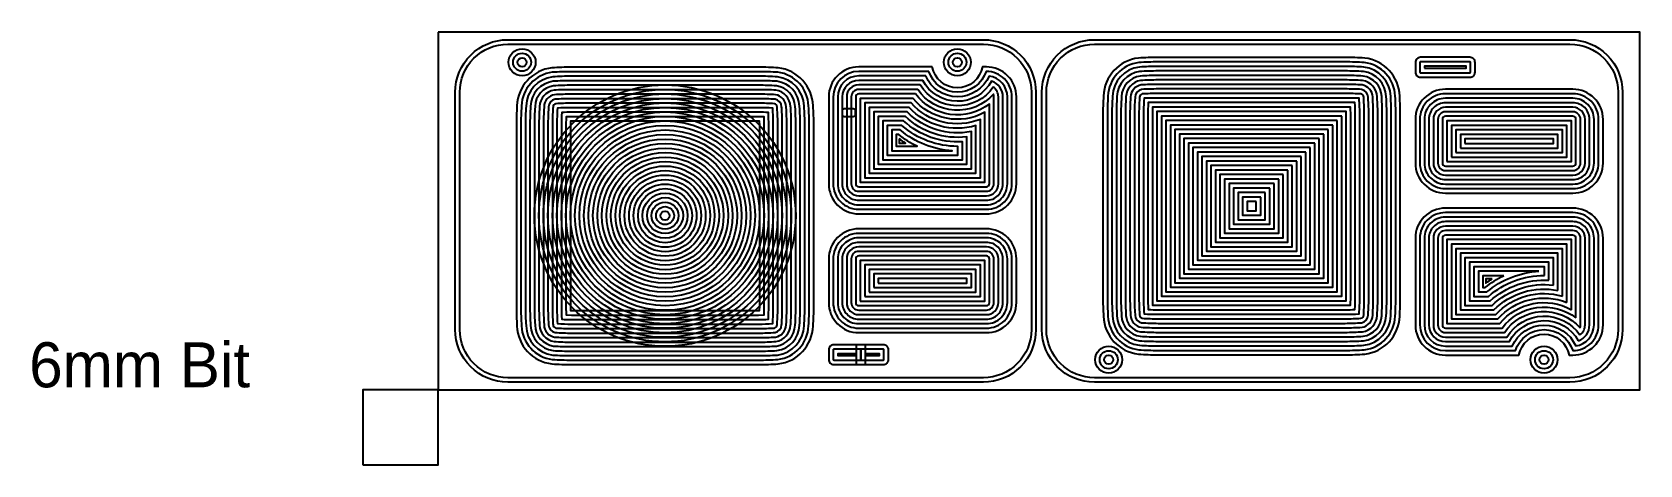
# Model space of a CAD drawing. Extents: x -620 to 451, y -77 to 211.
import ezdxf

# ---------------------------------------------------------------- set-up
doc = ezdxf.new("R2010")
doc.units = 0
for name, color, linetype in [('10MM', 6, 'CONTINUOUS'), ('14_36MM', 156, 'CONTINUOUS'), ('18_5MM', 5, 'CONTINUOUS'), ('18_61MM', 216, 'CONTINUOUS'), ('18MM', 4, 'CONTINUOUS'), ('19_5MM', 3, 'CONTINUOUS'), ('19MM', 7, 'CONTINUOUS'), ('20_5MM', 76, 'CONTINUOUS'), ('4MM', 1, 'CONTINUOUS'), ('NO_CUT', 9, 'CONTINUOUS')]:
    doc.layers.add(name, color=color, linetype=linetype)

msp = doc.modelspace()

# ---------------------------------------------------------------- linework, layer by layer
at = {"layer": '10MM'}
for points in [[(304.2, 124.3, 0.414214), (321.2, 107.3), (406.2, 107.3, 0.414214), (423.2, 124.3), (423.2, 153.4, 0.414214), (406.2, 170.4), (321.2, 170.4, 0.414214), (304.2, 153.4)], [(307.2, 124.3, 0.414214), (321.2, 110.3), (406.2, 110.3, 0.414214), (420.2, 124.3), (420.2, 153.4, 0.414214), (406.2, 167.4), (321.2, 167.4, 0.414214), (307.2, 153.4)], [(310.2, 124.3, 0.414214), (321.2, 113.3), (406.2, 113.3, 0.414214), (417.2, 124.3), (417.2, 153.4, 0.414214), (406.2, 164.4), (321.2, 164.4, 0.414214), (310.2, 153.4)], [(313.2, 124.3, 0.414214), (321.2, 116.3), (406.2, 116.3, 0.414214), (414.2, 124.3), (414.2, 153.4, 0.414214), (406.2, 161.4), (321.2, 161.4, 0.414214), (313.2, 153.4)], [(316.2, 124.3, 0.414214), (321.2, 119.3), (406.2, 119.3, 0.414214), (411.2, 124.3), (411.2, 153.4, 0.414214), (406.2, 158.4), (321.2, 158.4, 0.414214), (316.2, 153.4)], [(319.2, 124.3, 0.414214), (321.2, 122.3), (406.2, 122.3, 0.414214), (408.2, 124.3), (408.2, 153.4, 0.414214), (406.2, 155.4), (321.2, 155.4, 0.414214), (319.2, 153.4)]]:
    msp.add_lwpolyline(points, format="xyb", close=True, dxfattribs=at)
for points in [[(322.2, 125.3), (405.2, 125.3), (405.2, 152.4), (322.2, 152.4)], [(325.2, 128.3), (402.2, 128.3), (402.2, 149.4), (325.2, 149.4)], [(328.2, 131.3), (399.2, 131.3), (399.2, 146.4), (328.2, 146.4)], [(331.2, 134.3), (396.2, 134.3), (396.2, 143.4), (331.2, 143.4)], [(334.2, 137.3), (393.2, 137.3), (393.2, 140.4), (334.2, 140.4)]]:
    msp.add_lwpolyline(points, close=True, dxfattribs=at)
at = {"layer": '14_36MM'}
for points in [[(-102.4, 149.4, 0.01438), (-102.9, 162.3), (-102.9, 162.3, 0.368535), (-123.4, 184.7, 0.014284), (-136.2, 185.1), (-260.8, 185.1, 0.014284), (-273.6, 184.7, 0.368535), (-294.1, 162.3), (-294.1, 162.3, 0.01438), (-294.5, 149.4), (-294.5, 28.8, 0.01438), (-294.1, 16), (-294.1, 15.9, 0.368535), (-273.6, -6.4, 0.014284), (-260.8, -6.9), (-136.2, -6.9, 0.014284), (-123.4, -6.4, 0.368535), (-102.9, 15.9), (-102.9, 16, 0.01438), (-102.4, 28.8)], [(-105.4, 149.4, 0.01438), (-105.9, 162.1), (-105.9, 162.2, 0.367331), (-123.7, 181.7, 0.01418), (-136.2, 182.1), (-260.8, 182.1, 0.01418), (-273.3, 181.7, 0.367331), (-291.1, 162.2), (-291.1, 162.1, 0.01438), (-291.5, 149.4), (-291.5, 28.8, 0.01438), (-291.1, 16.2), (-291.1, 16, 0.367331), (-273.3, -3.5, 0.01418), (-260.8, -3.9), (-136.2, -3.9, 0.01418), (-123.7, -3.5, 0.367331), (-105.9, 16), (-105.9, 16.2, 0.01438), (-105.4, 28.8)], [(304.7, 184.4), (337.5, 184.4, 0.414214), (338, 184.9), (338, 191.2, 0.414214), (337.5, 191.7), (304.7, 191.7, 0.414214), (304.2, 191.2), (304.2, 184.9, 0.414214)], [(-108.4, 149.4, 0.014379), (-108.9, 161.9), (-108.9, 162.1, 0.365817), (-124, 178.7, 0.014064), (-136.2, 179.1), (-260.8, 179.1, 0.014064), (-273, 178.7, 0.365817), (-288.1, 162.1), (-288.1, 161.9, 0.014379), (-288.5, 149.4), (-288.5, 28.9, 0.014379), (-288.1, 16.4), (-288.1, 16.1, 0.365817), (-273, -0.5, 0.014064), (-260.8, -0.9), (-136.2, -0.9, 0.014064), (-124, -0.5, 0.365817), (-108.9, 16.1), (-108.9, 16.4, 0.014379), (-108.4, 28.9)], [(-111.4, 149.4, 0.014378), (-111.8, 161.7), (-111.9, 162, 0.363841), (-124.3, 175.7, 0.013936), (-136.2, 176.1), (-260.8, 176.1, 0.013936), (-272.7, 175.7, 0.363841), (-285.1, 162), (-285.1, 161.7, 0.014378), (-285.5, 149.4), (-285.5, 28.9, 0.014378), (-285.1, 16.6), (-285.1, 16.3, 0.363841), (-272.7, 2.5, 0.013936), (-260.8, 2.1), (-136.2, 2.1, 0.013936), (-124.3, 2.5, 0.363841), (-111.9, 16.3), (-111.8, 16.6, 0.014378), (-111.4, 28.9)], [(-114.4, 149.4, 0.014377), (-114.8, 161.5), (-114.9, 161.9, 0.361114), (-124.6, 172.8, 0.013791), (-136.2, 173.1), (-260.8, 173.1, 0.013791), (-272.4, 172.8, 0.361114), (-282.1, 161.9), (-282.1, 161.5, 0.014377), (-282.5, 149.4), (-282.5, 28.9, 0.014377), (-282.1, 16.8), (-282.1, 16.4, 0.361114), (-272.4, 5.5, 0.013791), (-260.8, 5.1), (-136.2, 5.1, 0.013791), (-124.6, 5.5, 0.361114), (-114.9, 16.4), (-114.8, 16.8, 0.014377), (-114.4, 28.9)], [(-117.4, 149.4, 0.014377), (-117.8, 161.3), (-117.9, 161.8, 0.357012), (-124.9, 169.8, 0.013622), (-136.2, 170.1), (-260.8, 170.1, 0.013622), (-272.1, 169.8, 0.357012), (-279.1, 161.8), (-279.1, 161.3, 0.014377), (-279.5, 149.4), (-279.5, 28.9, 0.014377), (-279.1, 16.9), (-279.1, 16.5, 0.357012), (-272.1, 8.5, 0.013622), (-260.8, 8.1), (-136.2, 8.1, 0.013622), (-124.9, 8.5, 0.357012), (-117.9, 16.5), (-117.8, 16.9, 0.014377), (-117.4, 28.9)], [(-120.4, 149.4, 0.014376), (-120.8, 161.1), (-120.9, 161.7, 0.349821), (-125.2, 166.8, 0.013415), (-136.2, 167.1), (-260.8, 167.1, 0.013415), (-271.7, 166.8, 0.349821), (-276.1, 161.7), (-276.1, 161.1, 0.014376), (-276.5, 149.4), (-276.5, 28.9, 0.014376), (-276.1, 17.1), (-276.1, 16.6, 0.349821), (-271.7, 11.5, 0.013415), (-260.8, 11.1), (-136.2, 11.1, 0.013415), (-125.2, 11.5, 0.349821), (-120.9, 16.6), (-120.8, 17.1, 0.014376), (-120.4, 28.9)], [(-123.4, 149.4, 0.014375), (-123.8, 161), (-123.9, 161.6, 0.331662), (-125.7, 163.8, 0.01313), (-136.2, 164.1), (-260.8, 164.1, 0.01313), (-271.3, 163.8, 0.331662), (-273.1, 161.6), (-273.2, 161, 0.014375), (-273.5, 149.4), (-273.5, 28.9, 0.014375), (-273.2, 17.3), (-273.1, 16.7, 0.331662), (-271.3, 14.5, 0.01313), (-260.8, 14.1), (-136.2, 14.1, 0.01313), (-125.7, 14.5, 0.331662), (-123.9, 16.7), (-123.8, 17.3, 0.014375), (-123.4, 28.9)], [(-126.4, 149.4, 0.014374), (-126.8, 160.8), (-126.8, 160.9, 0.011886), (-136.2, 161.1), (-260.8, 161.1, 0.011886), (-270.2, 160.9), (-270.2, 160.8, 0.014374), (-270.5, 149.4), (-270.5, 28.9, 0.014374), (-270.2, 17.5), (-270.2, 17.4, 0.011886), (-260.8, 17.1), (-136.2, 17.1, 0.011886), (-126.8, 17.4), (-126.8, 17.5, 0.014374), (-126.4, 28.9)], [(-129.4, 149.4, 0.011105), (-129.7, 158, 0.008478), (-136.2, 158.1), (-260.7, 158.1, 0.008478), (-267.3, 158, 0.011105), (-267.5, 149.4), (-267.5, 28.9, 0.011105), (-267.3, 20.3, 0.008478), (-260.7, 20.1), (-136.2, 20.1, 0.008478), (-129.7, 20.3, 0.011105), (-129.4, 28.9)]]:
    msp.add_lwpolyline(points, format="xyb", close=True, dxfattribs=at)
for points in [[(307.2, 187.4), (335, 187.4), (335, 188.7), (307.2, 188.7)], [(-132.4, 149.3), (-132.5, 155.1), (-136.2, 155.1), (-260.7, 155.1), (-264.4, 155.1), (-264.5, 149.3), (-264.5, 28.9), (-264.4, 23.2), (-260.7, 23.1), (-136.2, 23.1), (-132.5, 23.2), (-132.4, 28.9)], [(-135.4, 149.3), (-135.5, 152.1), (-136.2, 152.1), (-260.7, 152.1), (-261.5, 152.1), (-261.5, 149.3), (-261.5, 28.9), (-261.5, 26.1), (-260.7, 26.1), (-136.2, 26.1), (-135.5, 26.1), (-135.4, 28.9)]]:
    msp.add_lwpolyline(points, close=True, dxfattribs=at)
at = {"layer": '18_5MM'}
for points in [[(-22.8, 185.3), (-69.5, 185.3, 0.414213), (-86.5, 168.3), (-86.5, 110.5, 0.414214), (-69.5, 93.5), (15.5, 93.5, 0.414214), (32.5, 110.5), (32.5, 168.3, 0.414214), (15.5, 185.3), (15.3, 185.3, -0.730862)], [(-24.9, 182.3), (-69.5, 182.3, 0.414213), (-83.5, 168.3), (-83.5, 110.5, 0.414214), (-69.5, 96.5), (15.5, 96.5, 0.414214), (29.5, 110.5), (29.5, 168.3, 0.376933), (17.3, 182.2, -0.656991)], [(-26.8, 179.3), (-69.5, 179.3, 0.414213), (-80.5, 168.3), (-80.5, 110.5, 0.414214), (-69.5, 99.5), (15.5, 99.5, 0.414214), (26.5, 110.5), (26.5, 168.3, 0.323734), (19, 178.8, -0.59659)], [(-28.5, 176.3), (-69.5, 176.3, 0.414213), (-77.5, 168.3), (-77.5, 110.5, 0.414214), (-69.5, 102.5), (15.5, 102.5, 0.414214), (23.5, 110.5), (23.5, 168.3, 0.245739), (20.1, 174.9, -0.542966)], [(-30.2, 173.3), (-69.5, 173.3, 0.414213), (-74.5, 168.3), (-74.5, 110.5, 0.414214), (-69.5, 105.5), (15.5, 105.5, 0.414214), (20.5, 110.5), (20.5, 168.3, 0.094187), (20.2, 170.2, -0.487895)], [(-31.7, 170.3), (-69.5, 170.3, 0.414213), (-71.5, 168.3), (-71.5, 110.5, 0.414214), (-69.5, 108.5), (15.5, 108.5, 0.414214), (17.5, 110.5), (17.5, 163.6, -0.416439)], [(-33.2, 167.3), (-68.5, 167.3), (-68.5, 111.5), (14.5, 111.5), (14.5, 158.1, -0.36127)], [(-34.6, 164.3), (-65.5, 164.3), (-65.5, 114.5), (11.5, 114.5), (11.5, 153.4, -0.318006)], [(-35.9, 161.3), (-62.5, 161.3), (-62.5, 117.5), (8.5, 117.5), (8.5, 149.2, -0.282482)], [(-37.2, 158.3), (-59.5, 158.3), (-59.5, 120.5), (5.5, 120.5), (5.5, 145.3, -0.252437)], [(-38.4, 155.3), (-56.5, 155.3), (-56.5, 123.5), (2.5, 123.5), (2.5, 141.8, -0.226486)], [(-39.6, 152.3), (-53.5, 152.3), (-53.5, 126.5), (-0.5, 126.5), (-0.5, 138.5, -0.203713)], [(-40.7, 149.3), (-50.5, 149.3), (-50.5, 129.5), (-3.5, 129.5), (-3.5, 135.4, -0.183479)], [(-41.8, 146.3), (-47.5, 146.3), (-47.5, 132.5), (-7.2, 132.5, -0.162207)], [(-42.9, 143.3), (-44.5, 143.3), (-44.5, 135.5), (-30.6, 135.5, -0.059117)], [(-42.5, 140.5), (-42.5, 137.5), (-38.3, 137.5, -0.020057)], [(-69.5, 14.4), (15.5, 14.4, 0.414214), (32.5, 31.4), (32.5, 60.5, 0.414214), (15.5, 77.5), (-69.5, 77.5, 0.414214), (-86.5, 60.5), (-86.5, 31.4, 0.414214)], [(-69.5, 17.4), (15.5, 17.4, 0.414214), (29.5, 31.4), (29.5, 60.5, 0.414214), (15.5, 74.5), (-69.5, 74.5, 0.414214), (-83.5, 60.5), (-83.5, 31.4, 0.414214)], [(-69.5, 20.4), (15.5, 20.4, 0.414214), (26.5, 31.4), (26.5, 60.5, 0.414214), (15.5, 71.5), (-69.5, 71.5, 0.414214), (-80.5, 60.5), (-80.5, 31.4, 0.414214)], [(-69.5, 23.4), (15.5, 23.4, 0.414214), (23.5, 31.4), (23.5, 60.5, 0.414214), (15.5, 68.5), (-69.5, 68.5, 0.414214), (-77.5, 60.5), (-77.5, 31.4, 0.414214)], [(-69.5, 26.4), (15.5, 26.4, 0.414214), (20.5, 31.4), (20.5, 60.5, 0.414214), (15.5, 65.5), (-69.5, 65.5, 0.414214), (-74.5, 60.5), (-74.5, 31.4, 0.414214)], [(-69.5, 29.4), (15.5, 29.4, 0.414214), (17.5, 31.4), (17.5, 60.5, 0.414214), (15.5, 62.5), (-69.5, 62.5, 0.414214), (-71.5, 60.5), (-71.5, 31.4, 0.414214)], [(-68.1, -6.9), (-53.2, -6.9, 0.414214), (-52.7, -6.4), (-52.7, -0.1, 0.414214), (-53.2, 0.4), (-68.1, 0.4)]]:
    msp.add_lwpolyline(points, format="xyb", close=True, dxfattribs=at)
for points in [[(-68.5, 32.4), (14.5, 32.4), (14.5, 59.5), (-68.5, 59.5)], [(-65.5, 35.4), (11.5, 35.4), (11.5, 56.5), (-65.5, 56.5)], [(-62.5, 38.4), (8.5, 38.4), (8.5, 53.5), (-62.5, 53.5)], [(-59.5, 41.4), (5.5, 41.4), (5.5, 50.5), (-59.5, 50.5)], [(-56.5, 44.4), (2.5, 44.4), (2.5, 47.5), (-56.5, 47.5)], [(-65.1, -3.9), (-55.7, -3.9), (-55.7, -2.6), (-65.1, -2.6)]]:
    msp.add_lwpolyline(points, close=True, dxfattribs=at)
at = {"layer": '18_61MM'}
for points in [[(288.2, 155.9, 0.01438), (287.8, 168.8), (287.8, 168.8, 0.368535), (267.2, 191.2, 0.014284), (254.5, 191.6), (129.8, 191.6, 0.014284), (117.1, 191.2, 0.368535), (96.5, 168.8), (96.5, 168.8, 0.01438), (96.1, 155.9), (96.1, 35.3, 0.01438), (96.5, 22.5), (96.5, 22.4, 0.368535), (117.1, 0, 0.014284), (129.8, -0.4), (254.5, -0.4, 0.014284), (267.2, 0, 0.368535), (287.8, 22.4), (287.8, 22.5, 0.01438), (288.2, 35.3)], [(285.2, 155.9, 0.01438), (284.8, 168.6), (284.8, 168.7, 0.367331), (266.9, 188.2, 0.01418), (254.5, 188.6), (129.8, 188.6, 0.01418), (117.4, 188.2, 0.367331), (99.5, 168.7), (99.5, 168.6, 0.01438), (99.1, 155.9), (99.1, 35.3, 0.01438), (99.5, 22.7), (99.5, 22.5, 0.367331), (117.4, 3, 0.01418), (129.8, 2.6), (254.5, 2.6, 0.01418), (266.9, 3, 0.367331), (284.8, 22.5), (284.8, 22.7, 0.01438), (285.2, 35.3)], [(282.2, 155.9, 0.014379), (281.8, 168.4), (281.8, 168.6, 0.365817), (266.7, 185.2, 0.014064), (254.5, 185.6), (129.8, 185.6, 0.014064), (117.6, 185.2, 0.365817), (102.5, 168.6), (102.5, 168.4, 0.014379), (102.1, 155.9), (102.1, 35.3, 0.014379), (102.5, 22.9), (102.5, 22.6, 0.365817), (117.6, 6, 0.014064), (129.8, 5.6), (254.5, 5.6, 0.014064), (266.7, 6, 0.365817), (281.8, 22.6), (281.8, 22.9, 0.014379), (282.2, 35.3)], [(279.2, 155.9, 0.014378), (278.8, 168.2), (278.8, 168.5, 0.363841), (266.4, 182.2, 0.013936), (254.5, 182.6), (129.9, 182.6, 0.013936), (117.9, 182.2, 0.363841), (105.5, 168.5), (105.5, 168.2, 0.014378), (105.1, 155.9), (105.1, 35.4, 0.014378), (105.5, 23.1), (105.5, 22.7, 0.363841), (117.9, 9, 0.013936), (129.9, 8.6), (254.5, 8.6, 0.013936), (266.4, 9, 0.363841), (278.8, 22.7), (278.8, 23.1, 0.014378), (279.2, 35.4)], [(276.2, 155.9, 0.014377), (275.8, 168), (275.8, 168.4, 0.361114), (266.1, 179.2, 0.013791), (254.4, 179.6), (129.9, 179.6, 0.013791), (118.2, 179.2, 0.361114), (108.5, 168.4), (108.5, 168, 0.014377), (108.1, 155.9), (108.1, 35.4, 0.014377), (108.5, 23.2), (108.5, 22.9, 0.361114), (118.2, 12, 0.013791), (129.9, 11.6), (254.4, 11.6, 0.013791), (266.1, 12, 0.361114), (275.8, 22.9), (275.8, 23.2, 0.014377), (276.2, 35.4)], [(273.2, 155.9, 0.014377), (272.8, 167.8), (272.8, 168.3, 0.357012), (265.7, 176.3, 0.013622), (254.4, 176.6), (129.9, 176.6, 0.013622), (118.6, 176.3, 0.357012), (111.5, 168.3), (111.5, 167.8, 0.014377), (111.1, 155.9), (111.1, 35.4, 0.014377), (111.5, 23.4), (111.5, 23, 0.357012), (118.6, 15, 0.013622), (129.9, 14.6), (254.4, 14.6, 0.013622), (265.7, 15, 0.357012), (272.8, 23), (272.8, 23.4, 0.014377), (273.2, 35.4)], [(270.2, 155.9, 0.014376), (269.8, 167.6), (269.8, 168.2, 0.349821), (265.4, 173.3, 0.013415), (254.4, 173.6), (129.9, 173.6, 0.013415), (118.9, 173.3, 0.349821), (114.5, 168.2), (114.5, 167.6, 0.014376), (114.1, 155.9), (114.1, 35.4, 0.014376), (114.5, 23.6), (114.5, 23.1, 0.349821), (118.9, 18, 0.013415), (129.9, 17.6), (254.4, 17.6, 0.013415), (265.4, 18, 0.349821), (269.8, 23.1), (269.8, 23.6, 0.014376), (270.2, 35.4)], [(267.2, 155.9, 0.014375), (266.8, 167.4), (266.8, 168.1, 0.331662), (265, 170.3, 0.01313), (254.4, 170.6), (129.9, 170.6, 0.01313), (119.3, 170.3, 0.331662), (117.5, 168.1), (117.5, 167.4, 0.014375), (117.1, 155.9), (117.1, 35.4, 0.014375), (117.5, 23.8), (117.5, 23.2, 0.331662), (119.3, 21, 0.01313), (129.9, 20.6), (254.4, 20.6, 0.01313), (265, 21, 0.331662), (266.8, 23.2), (266.8, 23.8, 0.014375), (267.2, 35.4)], [(264.2, 155.9, 0.014374), (263.8, 167.3), (263.8, 167.4, 0.011886), (254.4, 167.6), (129.9, 167.6, 0.011886), (120.5, 167.4), (120.5, 167.3, 0.014374), (120.1, 155.9), (120.1, 35.4, 0.014374), (120.5, 24), (120.5, 23.9, 0.011886), (129.9, 23.6), (254.4, 23.6, 0.011886), (263.8, 23.9), (263.8, 24, 0.014374), (264.2, 35.4)], [(261.2, 155.8, 0.011105), (261, 164.5, 0.008478), (254.4, 164.6), (129.9, 164.6, 0.008478), (123.3, 164.5, 0.011105), (123.1, 155.8), (123.1, 35.4, 0.011105), (123.3, 26.8, 0.008478), (129.9, 26.6), (254.4, 26.6, 0.008478), (261, 26.8, 0.011105), (261.2, 35.4)]]:
    msp.add_lwpolyline(points, format="xyb", close=True, dxfattribs=at)
for points in [[(258.2, 155.8), (258.1, 161.6), (254.4, 161.6), (129.9, 161.6), (126.2, 161.6), (126.1, 155.8), (126.1, 35.4), (126.2, 29.7), (129.9, 29.6), (254.4, 29.6), (258.1, 29.7), (258.2, 35.4)], [(255.2, 155.8), (255.2, 158.6), (254.4, 158.6), (129.9, 158.6), (129.1, 158.6), (129.1, 155.8), (129.1, 35.4), (129.1, 32.6), (129.9, 32.6), (254.4, 32.6), (255.2, 32.6), (255.2, 35.4)], [(252.2, 155.6), (132.1, 155.6), (132.1, 35.6), (252.2, 35.6)], [(249.2, 152.6), (135.1, 152.6), (135.1, 38.6), (249.2, 38.6)], [(246.2, 149.6), (138.1, 149.6), (138.1, 41.6), (246.2, 41.6)], [(243.2, 146.6), (141.1, 146.6), (141.1, 44.6), (243.2, 44.6)], [(240.2, 143.6), (144.1, 143.6), (144.1, 47.6), (240.2, 47.6)], [(237.2, 140.6), (147.1, 140.6), (147.1, 50.6), (237.2, 50.6)], [(234.2, 137.6), (150.1, 137.6), (150.1, 53.6), (234.2, 53.6)], [(231.2, 134.6), (153.1, 134.6), (153.1, 56.6), (231.2, 56.6)], [(228.2, 131.6), (156.1, 131.6), (156.1, 59.6), (228.2, 59.6)], [(225.2, 128.6), (159.1, 128.6), (159.1, 62.6), (225.2, 62.6)], [(222.2, 125.6), (162.1, 125.6), (162.1, 65.6), (222.2, 65.6)], [(219.2, 122.6), (165.1, 122.6), (165.1, 68.6), (219.2, 68.6)], [(216.2, 119.6), (168.1, 119.6), (168.1, 71.6), (216.2, 71.6)], [(213.2, 116.6), (171.1, 116.6), (171.1, 74.6), (213.2, 74.6)], [(210.2, 113.6), (174.1, 113.6), (174.1, 77.6), (210.2, 77.6)], [(207.2, 110.6), (177.1, 110.6), (177.1, 80.6), (207.2, 80.6)], [(204.2, 107.6), (180.1, 107.6), (180.1, 83.6), (204.2, 83.6)], [(201.2, 104.6), (183.1, 104.6), (183.1, 86.6), (201.2, 86.6)], [(198.2, 101.6), (186.1, 101.6), (186.1, 89.6), (198.2, 89.6)], [(195.2, 98.6), (189.1, 98.6), (189.1, 92.6), (195.2, 92.6)]]:
    msp.add_lwpolyline(points, close=True, dxfattribs=at)
at = {"layer": '18MM'}
for centre, radius in [((-293.7, 191.4), 6), ((-293.7, 191.4), 3), ((-3.8, 191.4), 6), ((-3.8, 191.4), 3), ((97, -6.6), 6), ((97, -6.6), 3), ((386.9, -6.6), 6), ((386.9, -6.6), 3)]:
    msp.add_circle(centre, radius, dxfattribs=at)
at = {"layer": '19_5MM'}
for points in [[(406.2, -0.5, 0.414214), (423.2, 16.5), (423.2, 74.3, 0.414214), (406.2, 91.3), (321.2, 91.3, 0.414214), (304.2, 74.3), (304.2, 16.5, 0.414213), (321.2, -0.5), (367.9, -0.5, -0.730862), (406, -0.5)], [(408, 2.6, 0.376933), (420.2, 16.5), (420.2, 74.3, 0.414214), (406.2, 88.3), (321.2, 88.3, 0.414214), (307.2, 74.3), (307.2, 16.5, 0.414213), (321.2, 2.5), (365.8, 2.5, -0.656991)], [(409.7, 6, 0.323734), (417.2, 16.5), (417.2, 74.3, 0.414214), (406.2, 85.3), (321.2, 85.3, 0.414214), (310.2, 74.3), (310.2, 16.5, 0.414213), (321.2, 5.5), (363.9, 5.5, -0.59659)], [(410.8, 9.9, 0.245739), (414.2, 16.5), (414.2, 74.3, 0.414214), (406.2, 82.3), (321.2, 82.3, 0.414214), (313.2, 74.3), (313.2, 16.5, 0.414213), (321.2, 8.5), (362.2, 8.5, -0.542966)], [(410.9, 14.7, 0.094187), (411.2, 16.5), (411.2, 74.3, 0.414214), (406.2, 79.3), (321.2, 79.3, 0.414214), (316.2, 74.3), (316.2, 16.5, 0.414213), (321.2, 11.5), (360.5, 11.5, -0.487895)], [(408.2, 21.2), (408.2, 74.3, 0.414214), (406.2, 76.3), (321.2, 76.3, 0.414214), (319.2, 74.3), (319.2, 16.5, 0.414213), (321.2, 14.5), (359, 14.5, -0.416439)], [(405.2, 26.7), (405.2, 73.3), (322.2, 73.3), (322.2, 17.5), (357.5, 17.5, -0.36127)], [(402.2, 31.5), (402.2, 70.3), (325.2, 70.3), (325.2, 20.5), (356.1, 20.5, -0.318006)], [(399.2, 35.7), (399.2, 67.3), (328.2, 67.3), (328.2, 23.5), (354.8, 23.5, -0.282482)], [(396.2, 39.5), (396.2, 64.3), (331.2, 64.3), (331.2, 26.5), (353.5, 26.5, -0.252437)], [(393.2, 43), (393.2, 61.3), (334.2, 61.3), (334.2, 29.5), (352.3, 29.5, -0.226486)], [(390.2, 46.3), (390.2, 58.3), (337.2, 58.3), (337.2, 32.5), (351.1, 32.5, -0.203713)], [(387.2, 49.4), (387.2, 55.3), (340.2, 55.3), (340.2, 35.5), (350, 35.5, -0.183479)], [(383.5, 52.3), (343.2, 52.3), (343.2, 38.5), (348.9, 38.5, -0.162207)], [(360.1, 49.3), (346.2, 49.3), (346.2, 41.5), (347.8, 41.5, -0.059117)], [(352.4, 47.3), (348.2, 47.3), (348.2, 44.4, -0.020057)]]:
    msp.add_lwpolyline(points, format="xyb", close=True, dxfattribs=at)
at = {"layer": '19MM'}
for radius in [84, 81, 78, 75, 72, 69, 66, 63, 60, 57, 54, 51, 48, 45, 42, 39, 36, 33, 30, 27, 24, 21, 18, 15, 12, 8.99, 5.99, 2.99]:
    msp.add_circle((-198.5, 89.3), radius, dxfattribs=at)
at = {"layer": '20_5MM'}
msp.add_lwpolyline([(-68.1, 0.4), (-86, 0.4, 0.414214), (-86.5, -0.1), (-86.5, -6.4, 0.414214), (-86, -6.9), (-68.1, -6.9)], format="xyb", close=True, dxfattribs=at)
msp.add_lwpolyline([(-71.1, -2.6), (-83.5, -2.6), (-83.5, -3.9), (-71.1, -3.9)], close=True, dxfattribs=at)
at = {"layer": '4MM'}
for points in [[(-303.2, 206.4), (13.5, 206.4, -0.414214), (48.5, 171.4), (48.5, 13.4, -0.414214), (13.5, -21.6), (-303.2, -21.6, -0.414214), (-338.2, 13.4), (-338.2, 171.4, -0.414214)], [(439.2, 13.4, -0.414214), (404.2, -21.6), (87.5, -21.6, -0.414214), (52.5, 13.4), (52.5, 171.4, -0.414214), (87.5, 206.4), (404.2, 206.4, -0.414214), (439.2, 171.4)]]:
    msp.add_lwpolyline(points, format="xyb", close=True, dxfattribs=at)
at = {"layer": 'NO_CUT'}
for points in [[(-349.7, 211.4), (-349.7, -26.6), (450.7, -26.6), (450.7, 211.4)], [(-399.7, -76.6), (-349.7, -76.6), (-349.7, -26.6), (-399.7, -26.6)]]:
    msp.add_lwpolyline(points, close=True, dxfattribs=at)
for points in [[(-303.2, 203.4), (13.5, 203.4, -0.414214), (45.5, 171.4), (45.5, 13.4, -0.414214), (13.5, -18.6), (-303.2, -18.6, -0.414214), (-335.2, 13.4), (-335.2, 171.4, -0.414214)], [(436.2, 13.4, -0.414214), (404.2, -18.6), (87.5, -18.6, -0.414214), (55.5, 13.4), (55.5, 171.4, -0.414214), (87.5, 203.4), (404.2, 203.4, -0.414214), (436.2, 171.4)], [(291.2, 155.9, 0.014381), (290.8, 168.9, 0.369522), (267.5, 194.2, 0.014381), (254.5, 194.6), (129.8, 194.6, 0.014381), (116.8, 194.2, 0.369522), (93.5, 168.9, 0.014381), (93.1, 155.9), (93.1, 35.3, 0.014381), (93.5, 22.3, 0.369522), (116.8, -2.9, 0.014381), (129.8, -3.4), (254.5, -3.4, 0.014381), (267.5, -2.9, 0.369522), (290.8, 22.3, 0.014381), (291.2, 35.3)], [(304.7, 181.4), (337.5, 181.4, 0.414214), (341, 184.9), (341, 191.2, 0.414214), (337.5, 194.7), (304.7, 194.7, 0.414214), (301.2, 191.2), (301.2, 184.9, 0.414214)], [(-99.4, 149.4, 0.014381), (-99.9, 162.4, 0.369522), (-123.1, 187.7, 0.014381), (-136.2, 188.1), (-260.8, 188.1, 0.014381), (-273.8, 187.7, 0.369522), (-297.1, 162.4, 0.014381), (-297.5, 149.4), (-297.5, 28.8, 0.014381), (-297.1, 15.8, 0.369522), (-273.8, -9.4, 0.014381), (-260.8, -9.9), (-136.2, -9.9, 0.014381), (-123.1, -9.4, 0.369522), (-99.9, 15.8, 0.014381), (-99.4, 28.8)], [(-20.5, 188.3), (-69.5, 188.3, 0.414213), (-89.5, 168.3), (-89.5, 110.5, 0.414214), (-69.5, 90.5), (15.5, 90.5, 0.414214), (35.5, 110.5), (35.5, 168.3, 0.414214), (15.5, 188.3), (12.9, 188.3, -0.832962)], [(301.2, 124.3, 0.414214), (321.2, 104.3), (406.2, 104.3, 0.414214), (426.2, 124.3), (426.2, 153.4, 0.414214), (406.2, 173.4), (321.2, 173.4, 0.414214), (301.2, 153.4)], [(-80.6, 158.8), (-80.6, 156.8, 0.414213), (-79.1, 155.3), (-73.1, 155.3, 0.414213), (-71.6, 156.8), (-71.6, 158.8, 0.414213), (-73.1, 160.3), (-79.1, 160.3, 0.414213)], [(406.2, -3.5, 0.414214), (426.2, 16.5), (426.2, 74.3, 0.414214), (406.2, 94.3), (321.2, 94.3, 0.414214), (301.2, 74.3), (301.2, 16.5, 0.414213), (321.2, -3.5), (370.2, -3.5, -0.832962), (403.6, -3.5)], [(-69.5, 11.4), (15.5, 11.4, 0.414214), (35.5, 31.4), (35.5, 60.5, 0.414214), (15.5, 80.5), (-69.5, 80.5, 0.414214), (-89.5, 60.5), (-89.5, 31.4, 0.414214)], [(-65.1, 3.4), (-86, 3.4, 0.414214), (-89.5, -0.1), (-89.5, -6.4, 0.414214), (-86, -9.9), (-65.1, -9.9)], [(-71.1, -9.9), (-53.2, -9.9, 0.414214), (-49.7, -6.4), (-49.7, -0.1, 0.414214), (-53.2, 3.4), (-71.1, 3.4)]]:
    msp.add_lwpolyline(points, format="xyb", close=True, dxfattribs=at)
for centre, radius in [((-293.7, 191.4), 9), ((-3.8, 191.4), 9), ((-198.5, 89.3), 87), ((97, -6.6), 9), ((386.9, -6.6), 9)]:
    msp.add_circle(centre, radius, dxfattribs=at)

# ---------------------------------------------------------------- texts
at = {"layer": 'NO_CUT', "linetype": 'CONTINUOUS'}
msp.add_text('6mm Bit', height=30, dxfattribs=at).set_placement((-622, -25))

doc.saveas('drawing.dxf')
